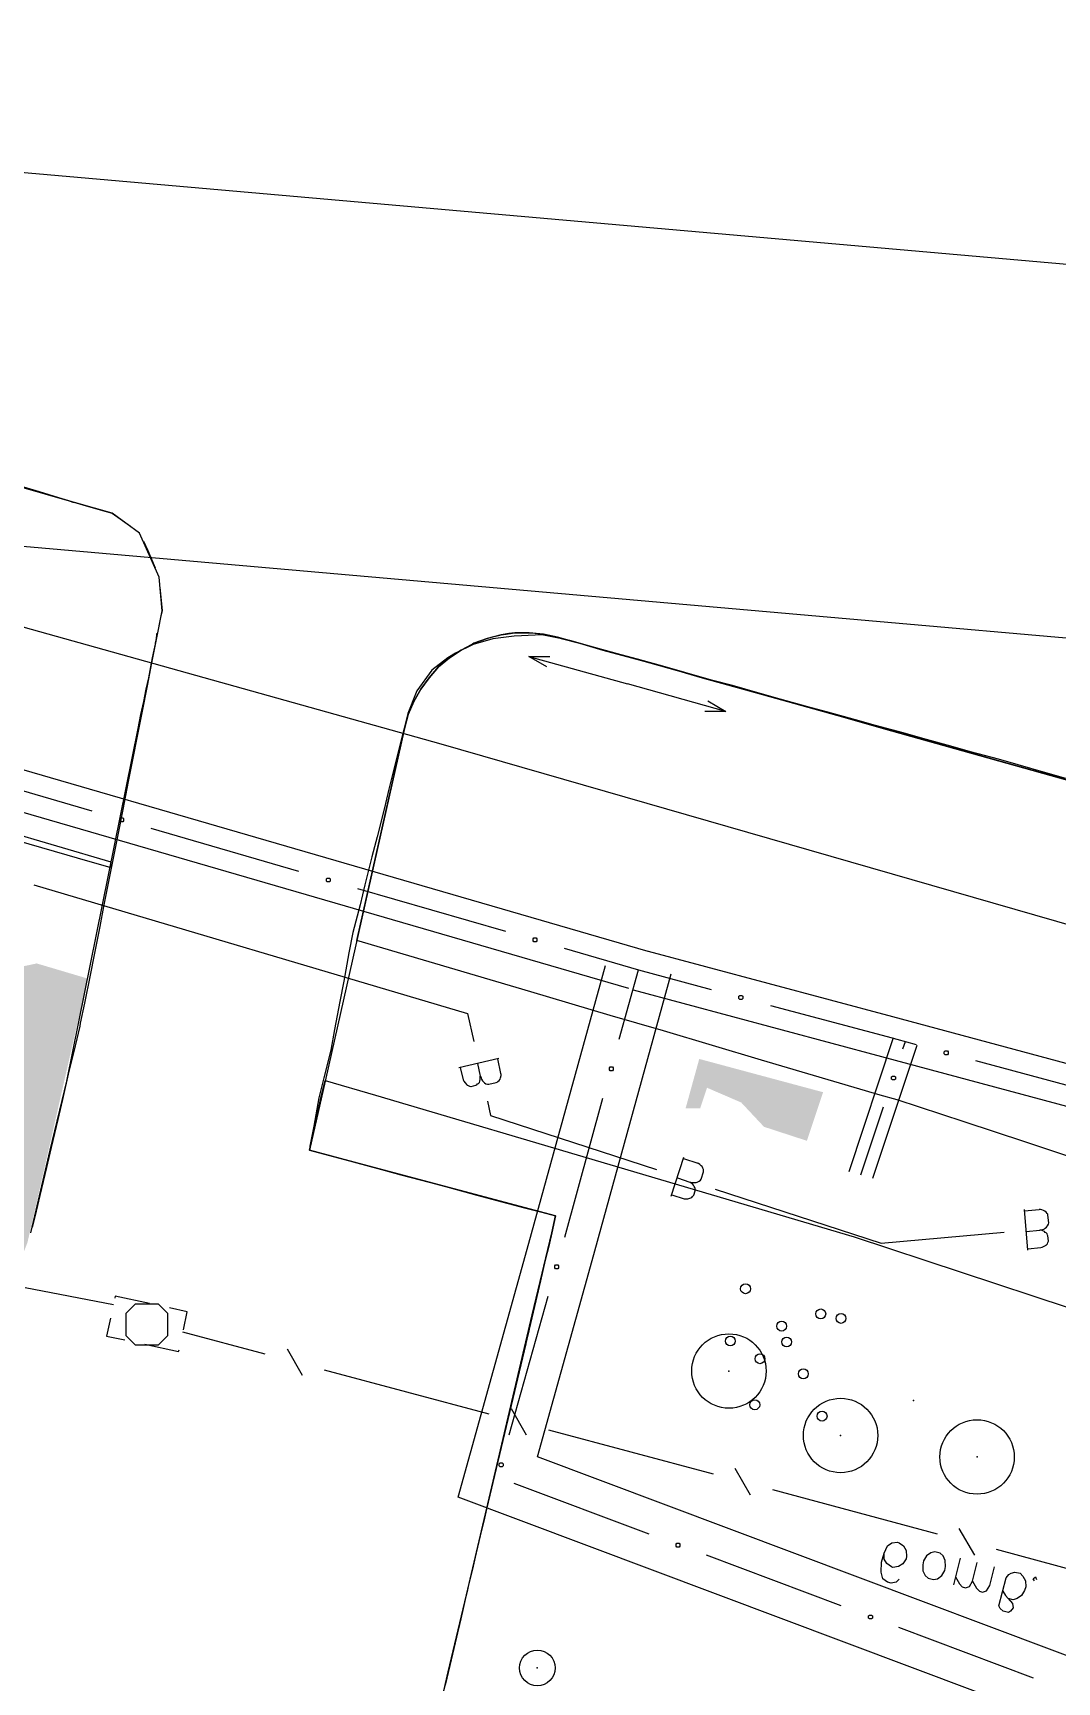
# Model space of a CAD drawing. Header units: metres. Extents: x 120 to 577, y 4 to 268.
# Drawn here: x 222.7 to 264, y 198.5 to 265 of the extents above; entities that cross this region are included whole.
import ezdxf

# ---------------------------------------------------------------- set-up
doc = ezdxf.new("R2010")
doc.units = ezdxf.units.M
for name, color, linetype in [('BOUNDARY', 7, 'Continuous'), ('CURB', 7, 'Continuous'), ('ELECTR_CABLE_COMM', 7, 'Continuous'), ('GRASS', 7, 'Continuous'), ('HEAT', 7, 'Continuous'), ('NEW_BUSH', 3, 'Continuous'), ('NEW_LAWN', 82, 'Continuous'), ('NEW_TREE', 3, 'Continuous'), ('OVERHEAD_POWER_LINE', 7, 'Continuous'), ('ROAD', 7, 'Continuous'), ('SEWER', 7, 'Continuous'), ('WATER_PIPELINE', 7, 'Continuous')]:
    doc.layers.add(name, color=color, linetype=linetype)

# ---------------------------------------------------------------- blocks, each defined once
blk = doc.blocks.new('ЗЛАКИ_ОРНАМЕНТАЛЬНЫЕ')
blk.add_circle((0, 0), 0.2)

msp = doc.modelspace()

# ---------------------------------------------------------------- hatches: boundary and pattern name
at = {"layer": 'NEW_LAWN'}
h = msp.add_hatch(color=82, dxfattribs=at)
h.paths.add_polyline_path([(181.985, 238.748), (180.342, 239.231), (181.29, 239.556), (219.501, 228.459), (219.58, 228.724), (220.395, 228.139), (220.203, 227.447), (221.647, 227.2), (222.846, 227.455), (224.896, 226.847), (222.471, 216.195), (222.469, 216.194), (222.468, 216.192), (222.276, 215.704), (222.224, 215.582), (222.223, 215.581), (222.031, 215.197), (221.927, 214.988), (221.926, 214.987), (221.752, 214.726), (221.717, 214.674), (221.22, 215.394), (220.397, 214.826), (221.077, 213.841), (219.641, 212.649), (219.64, 212.648), (219.641, 212.648), (219.639, 212.647), (219.099, 212.443), (219.412, 213.783), (219.556, 214.396), (219.862, 214.339), (220.045, 215.322), (219.785, 215.371), (220.367, 217.853), (221.048, 218.534), (222.098, 224.366), (221.912, 224.415), (221.996, 224.768), (221.997, 224.768), (222.014, 224.873), (222.031, 225.082), (222.031, 225.083), (222.014, 225.396), (222.014, 225.397), (221.944, 225.693), (221.944, 225.694), (221.805, 225.99), (221.804, 225.991), (221.63, 226.235), (221.629, 226.236), (221.458, 226.389), (221.456, 226.393), (221.455, 226.397), (221.455, 226.409), (221.455, 226.41), (221.454, 226.41), (221.407, 226.442), (221.405, 226.444), (221.403, 226.447), (221.403, 226.45), (221.403, 226.461), (221.403, 226.462), (221.402, 226.463), (221.315, 226.515), (221.159, 226.601), (221.157, 226.603), (221.141, 226.619), (221.14, 226.62), (220.896, 226.724), (220.844, 226.742), (220.477, 226.846), (219.988, 226.986), (219.901, 227.004), (219.9, 227.004), (219.622, 227.091), (219.621, 227.091), (219.621, 227.09), (219.604, 227.004), (219.604, 227.003), (219.604, 226.989), (219.603, 226.984), (219.534, 226.846), (219.482, 226.743), (219.48, 226.741), (219.464, 226.724), (219.377, 226.62), (219.376, 226.619), (219.36, 226.603), (219.359, 226.602), (219.238, 226.515), (219.236, 226.514), (219.29, 227.132), (218.8, 227.231), (218.942, 227.71), (216.165, 228.531), (216.046, 228.127), (215.464, 228.296), (214.977, 229.183), (213.912, 228.747), (213.669, 228.817), (213.791, 229.23), (208.202, 230.889), (207.788, 230.526), (207.528, 230.601), (207.013, 231.54), (205.692, 231.135), (205.826, 231.587), (200.256, 233.246), (200.111, 232.756), (199.883, 232.822), (199.07, 233.91), (198.036, 233.359), (197.727, 233.449), (197.881, 233.962), (192.293, 235.639), (192.125, 235.076), (191.701, 235.199), (191.125, 236.3), (189.979, 235.7), (189.935, 236.355), (184.346, 238.031), (184.155, 237.396), (183.845, 237.486), (183.259, 237.657), (182.469, 237.879), (182.264, 237.937), (181.79, 238.08)])
h.paths.add_polyline_path([(183.753, 237.595), (183.177, 238.678), (182.294, 238.208), (182.469, 237.879)], flags=16)
msp.add_hatch(color=82, dxfattribs=at).paths.add_polyline_path([(253.884, 220.307), (252.155, 220.871), (251.238, 221.85), (249.859, 222.445), (249.584, 221.62), (248.998, 221.62), (249.547, 223.606), (254.537, 222.265)])

# ---------------------------------------------------------------- linework, layer by layer
at = {"layer": 'BOUNDARY'}
msp.add_lwpolyline([(120.753, 253.201), (560.028, 214.601)], dxfattribs=at)
at = {"layer": 'CURB'}
for points in [[(221.822, 246.809), (222.94, 246.477), (223.726, 246.233), (224.844, 245.901), (225.647, 245.674), (225.892, 245.604), (226.625, 245.08)], [(227.149, 244.469), (227.324, 244.102)], [(227.324, 244.102), (227.621, 243.403)], [(227.813, 242.617), (227.9, 241.674), (227.9, 241.674), (227.848, 241.465), (227.691, 240.644), (227.464, 239.508), (227.306, 238.705), (227.079, 237.552), (226.922, 236.749), (226.695, 235.596), (226.538, 234.793), (226.311, 233.658), (226.154, 232.837), (225.927, 231.702), (225.769, 230.898), (225.542, 229.746), (225.385, 228.942), (225.158, 227.807), (225.001, 226.986), (224.774, 225.851), (224.599, 225.048), (224.582, 224.925), (224.582, 224.925), (224.337, 223.912), (224.145, 223.109), (223.883, 221.974), (223.691, 221.17), (223.429, 220.035), (223.237, 219.232), (222.975, 218.096), (222.783, 217.293), (222.661, 216.822)], [(264.315, 234.915), (263.511, 235.142), (262.393, 235.457), (261.607, 235.684), (260.472, 235.981), (259.686, 236.208), (258.551, 236.522), (257.765, 236.749), (256.647, 237.046), (255.844, 237.273), (254.726, 237.587), (253.923, 237.797), (252.805, 238.111), (252.002, 238.338), (250.884, 238.653), (250.098, 238.862), (248.963, 239.177), (248.177, 239.404), (247.059, 239.718), (246.256, 239.928), (245.138, 240.242), (244.335, 240.469), (244.212, 240.504), (244.212, 240.504), (243.199, 240.696), (242.379, 240.661), (242.082, 240.644), (242.082, 240.644), (241.226, 240.539), (240.44, 240.312), (239.724, 239.963), (239.724, 239.963), (239.41, 239.77), (238.763, 239.281), (238.17, 238.443), (238.17, 238.443), (238.117, 238.303), (237.803, 237.535), (237.785, 237.465), (237.785, 237.465), (237.523, 236.417), (237.314, 235.614), (237.034, 234.479), (236.842, 233.675), (236.563, 232.557), (236.353, 231.754), (236.074, 230.619), (235.882, 229.815), (235.585, 228.698), (235.428, 227.877), (235.218, 226.742), (235.061, 225.921), (234.851, 224.786), (234.694, 223.965), (234.415, 222.847), (234.222, 222.044), (234.013, 220.891), (233.856, 220.087), (233.838, 219.93), (233.838, 219.93), (234.816, 219.668), (235.602, 219.459), (236.737, 219.144), (237.523, 218.935), (238.659, 218.638), (239.462, 218.428), (240.58, 218.114), (241.383, 217.904), (242.501, 217.607), (243.304, 217.398), (243.758, 217.276), (243.758, 217.276), (243.601, 216.594), (243.409, 215.791), (243.147, 214.656), (242.955, 213.852), (242.693, 212.717), (242.501, 211.914), (242.239, 210.796), (242.047, 209.993), (241.767, 208.858), (241.593, 208.054), (241.313, 206.919), (241.121, 206.116), (240.859, 204.98), (240.667, 204.177), (240.405, 203.042), (240.213, 202.238), (239.951, 201.103), (239.759, 200.3), (239.497, 199.164), (239.305, 198.361)]]:
    msp.add_lwpolyline(points, dxfattribs=at)
at = {"layer": 'ELECTR_CABLE_COMM'}
for points in [[(225.944, 213.695), (222.381, 214.376)], [(227.394, 213.748), (226.014, 214.045), (226.014, 214.045), (225.996, 213.957)], [(228.11, 212.901), (228.11, 212.442), (227.738, 212.071), (227.28, 212.071), (227.28, 212.071), (226.822, 212.071), (226.451, 212.442), (226.451, 212.901), (226.451, 212.901), (226.451, 213.359), (226.822, 213.73), (227.28, 213.73), (227.28, 213.73), (227.738, 213.73), (228.11, 213.359), (228.11, 212.901)], [(228.756, 212.682), (228.913, 213.416), (228.913, 213.416), (228.197, 213.573)], [(225.822, 213.154), (225.665, 212.438)], [(225.665, 212.438), (226.398, 212.281)], [(227.202, 212.106), (228.564, 211.809), (228.564, 211.809), (228.581, 211.879)], [(232.057, 211.704), (228.738, 212.595)], [(233.559, 210.849), (232.947, 211.914)], [(241.086, 209.294), (234.449, 211.058)], [(242.588, 208.438), (241.977, 209.504)], [(250.116, 206.867), (243.479, 208.648)], [(251.618, 206.028), (250.989, 207.094)], [(259.145, 204.456), (252.508, 206.238)], [(257.608, 202.64), (257.486, 202.518), (257.486, 202.518), (257.276, 202.483), (257.276, 202.483), (257.136, 202.518), (257.136, 202.518), (256.944, 202.657), (256.944, 202.657), (256.874, 202.919), (256.874, 202.919), (256.892, 203.321), (256.892, 203.321), (256.997, 203.688), (256.997, 203.688), (257.136, 203.985), (257.136, 203.985), (257.311, 204.107), (257.311, 204.107), (257.538, 204.125), (257.538, 204.125), (257.608, 204.107), (257.608, 204.107), (257.783, 203.985), (257.783, 203.985), (257.887, 203.793), (257.887, 203.793), (257.905, 203.548), (257.905, 203.548), (257.887, 203.461), (257.887, 203.461), (257.748, 203.251), (257.748, 203.251), (257.573, 203.146), (257.573, 203.146), (257.346, 203.112), (257.346, 203.112), (257.294, 203.129), (257.294, 203.129), (257.102, 203.269), (257.102, 203.269), (256.997, 203.443), (256.997, 203.443), (256.997, 203.688)], [(260.647, 203.601), (260.018, 204.683)], [(258.778, 202.675), (258.988, 202.623), (258.988, 202.623), (259.145, 202.657), (259.145, 202.657), (259.32, 202.78), (259.32, 202.78), (259.442, 202.989), (259.442, 202.989), (259.477, 203.146), (259.477, 203.146), (259.459, 203.391), (259.459, 203.391), (259.372, 203.583), (259.372, 203.583), (259.25, 203.688), (259.25, 203.688), (259.04, 203.74), (259.04, 203.74), (258.883, 203.705), (258.883, 203.705), (258.708, 203.583), (258.708, 203.583), (258.586, 203.374), (258.586, 203.374), (258.551, 203.216), (258.551, 203.216), (258.551, 202.972), (258.551, 202.972), (258.656, 202.78), (258.656, 202.78), (258.778, 202.675)], [(259.809, 202.413), (260.071, 203.478)], [(264.838, 202.937), (261.52, 203.828)], [(259.878, 202.727), (260.036, 202.448), (260.036, 202.448), (260.14, 202.326), (260.14, 202.326), (260.28, 202.291), (260.28, 202.291), (260.437, 202.343), (260.437, 202.343), (260.56, 202.553), (260.56, 202.553), (260.752, 203.304)], [(260.56, 202.553), (260.717, 202.273), (260.717, 202.273), (260.839, 202.151), (260.839, 202.151), (260.961, 202.116), (260.961, 202.116), (261.118, 202.168), (261.118, 202.168), (261.258, 202.378), (261.258, 202.378), (261.45, 203.129)], [(261.782, 202.151), (261.887, 201.976), (261.887, 201.976), (261.992, 201.854), (261.992, 201.854), (262.166, 201.662), (262.166, 201.662), (262.201, 201.487), (262.201, 201.487), (262.096, 201.348), (262.096, 201.348), (262.009, 201.295), (262.009, 201.295), (261.8, 201.348), (261.8, 201.348), (261.677, 201.452), (261.677, 201.452), (261.625, 201.557), (261.625, 201.557), (261.922, 202.692), (261.922, 202.692), (262.027, 202.832), (262.027, 202.832), (262.114, 202.884), (262.114, 202.884), (262.271, 202.919), (262.271, 202.919), (262.481, 202.884), (262.481, 202.884), (262.586, 202.762), (262.586, 202.762), (262.69, 202.57), (262.69, 202.57), (262.708, 202.326), (262.708, 202.326), (262.655, 202.186), (262.655, 202.186), (262.533, 201.976), (262.533, 201.976), (262.358, 201.854), (262.358, 201.854), (262.201, 201.802), (262.201, 201.802), (261.992, 201.854)], [(263.057, 202.57), (263.005, 202.657), (263.005, 202.657), (263.092, 202.727), (263.092, 202.727), (263.144, 202.623)]]:
    msp.add_lwpolyline(points, dxfattribs=at)
at = {"layer": 'GRASS'}
for points in [[(267.668, 218.603), (262.708, 220.245), (260.228, 221.066), (257.521, 221.956), (256.84, 222.148), (252.054, 223.563), (248.107, 224.733), (245.959, 225.362), (242.763, 226.305), (240.527, 226.969), (235.742, 228.383), (237.663, 236.924), (237.82, 237.483), (238.047, 238.007), (238.327, 238.513), (238.659, 238.967), (239.043, 239.404), (239.479, 239.77), (239.951, 240.085), (240.457, 240.364), (240.999, 240.556), (241.173, 240.609), (241.558, 240.696), (241.767, 240.731), (242.117, 240.783), (242.798, 240.783), (243.269, 240.731), (243.392, 240.696), (243.828, 240.609), (243.985, 240.556), (244.719, 240.364), (245.662, 240.085), (246.815, 239.77), (248.159, 239.404), (249.661, 238.967), (251.321, 238.513), (253.102, 238.007), (254.988, 237.483), (256.962, 236.924), (287.438, 228.383)], [(217.057, 234.13), (225.839, 231.544), (225.804, 231.317), (225.001, 231.544), (207.553, 236.609)], [(239.252, 198.134), (239.427, 198.902), (240.161, 202.011), (242.815, 213.294), (243.601, 216.594), (243.758, 217.276), (235.986, 219.354), (233.838, 219.93), (234.327, 222.148), (234.467, 222.742), (236.493, 222.148), (245.941, 219.354), (255.792, 216.437), (268.733, 212.158)]]:
    msp.add_lwpolyline(points, dxfattribs=at)
at = {"layer": 'HEAT'}
for points in [[(205.667, 240.102), (247.478, 227.947)], [(205.213, 238.513), (246.692, 226.462)], [(219.133, 235.334), (225.071, 233.605)], [(226.346, 233.247), (226.346, 233.204), (226.311, 233.169), (226.267, 233.169), (226.267, 233.169), (226.224, 233.169), (226.189, 233.204), (226.189, 233.247), (226.189, 233.247), (226.189, 233.291), (226.224, 233.326), (226.267, 233.326), (226.267, 233.326), (226.311, 233.326), (226.346, 233.291), (226.346, 233.247)], [(227.446, 232.907), (233.402, 231.178)], [(234.677, 230.82), (234.677, 230.776), (234.641, 230.741), (234.598, 230.741), (234.598, 230.741), (234.555, 230.741), (234.519, 230.776), (234.519, 230.82), (234.519, 230.82), (234.519, 230.863), (234.555, 230.898), (234.598, 230.898), (234.598, 230.898), (234.641, 230.898), (234.677, 230.863), (234.677, 230.82)], [(235.777, 230.479), (241.732, 228.75)], [(243.007, 228.41), (243.007, 228.366), (242.972, 228.331), (242.929, 228.331), (242.929, 228.331), (242.885, 228.331), (242.85, 228.366), (242.85, 228.41), (242.85, 228.41), (242.85, 228.453), (242.885, 228.488), (242.929, 228.488), (242.929, 228.488), (242.972, 228.488), (243.007, 228.453), (243.007, 228.41)], [(244.108, 228.069), (247.094, 227.196)], [(247.286, 227.999), (257.329, 225.31), (257.329, 225.31), (295.751, 214.97), (295.751, 214.97), (311.383, 210.761), (311.383, 210.761), (329.965, 205.766)], [(231.078, 11.186), (238.239, 41.037), (242.903, 60.999), (251.565, 98.235), (261.8, 142.176), (273.693, 193.226), (239.829, 205.941), (242.675, 216.175), (245.767, 227.37)], [(256.7, 4.238), (233.611, 10.456), (233.611, 10.456), (240.824, 40.443), (240.824, 40.443), (245.47, 60.405), (245.47, 60.405), (254.132, 97.641), (254.132, 97.641), (264.367, 141.565), (264.367, 141.565), (276.785, 194.886), (276.785, 194.886), (243.025, 207.565), (243.025, 207.565), (245.225, 215.477), (245.225, 215.477), (248.421, 227.039)], [(246.326, 224.401), (247.094, 227.196)], [(247.094, 227.196), (250.028, 226.41)], [(246.885, 226.392), (256.892, 223.703), (256.892, 223.703), (295.332, 213.381), (295.332, 213.381), (310.963, 209.172), (310.963, 209.172), (329.546, 204.177)], [(251.303, 226.087), (251.303, 226.043), (251.268, 226.008), (251.225, 226.008), (251.225, 226.008), (251.181, 226.008), (251.146, 226.043), (251.146, 226.087), (251.146, 226.087), (251.146, 226.13), (251.181, 226.165), (251.225, 226.165), (251.225, 226.165), (251.268, 226.165), (251.303, 226.13), (251.303, 226.087)], [(252.421, 225.764), (257.119, 224.506), (257.119, 224.506), (258.289, 224.192)], [(255.582, 219.075), (257.381, 224.471)], [(256.543, 218.795), (258.324, 224.157)], [(257.748, 224.017), (257.853, 224.314)], [(259.582, 223.851), (259.582, 223.808), (259.546, 223.773), (259.503, 223.773), (259.503, 223.773), (259.46, 223.773), (259.424, 223.808), (259.424, 223.851), (259.424, 223.851), (259.424, 223.895), (259.46, 223.93), (259.503, 223.93), (259.503, 223.93), (259.546, 223.93), (259.582, 223.895), (259.582, 223.851)], [(260.682, 223.546), (266.568, 221.956)], [(246.081, 223.205), (246.081, 223.162), (246.046, 223.126), (246.003, 223.126), (246.003, 223.126), (245.959, 223.126), (245.924, 223.162), (245.924, 223.205), (245.924, 223.205), (245.924, 223.248), (245.959, 223.284), (246.003, 223.284), (246.003, 223.284), (246.046, 223.284), (246.081, 223.248), (246.081, 223.205)], [(257.451, 222.838), (257.451, 222.795), (257.416, 222.76), (257.372, 222.76), (257.372, 222.76), (257.329, 222.76), (257.294, 222.795), (257.294, 222.838), (257.294, 222.838), (257.294, 222.882), (257.329, 222.917), (257.372, 222.917), (257.372, 222.917), (257.416, 222.917), (257.451, 222.882), (257.451, 222.838)], [(244.125, 216.42), (245.662, 222.026)], [(256.054, 218.935), (256.979, 221.677)], [(243.881, 215.223), (243.881, 215.18), (243.845, 215.145), (243.802, 215.145), (243.802, 215.145), (243.759, 215.145), (243.723, 215.18), (243.723, 215.223), (243.723, 215.223), (243.723, 215.267), (243.759, 215.302), (243.802, 215.302), (243.802, 215.302), (243.845, 215.302), (243.881, 215.267), (243.881, 215.223)], [(241.89, 208.456), (243.461, 214.045)], [(241.645, 207.242), (241.645, 207.199), (241.61, 207.163), (241.566, 207.163), (241.566, 207.163), (241.523, 207.163), (241.488, 207.199), (241.488, 207.242), (241.488, 207.242), (241.488, 207.285), (241.523, 207.321), (241.566, 207.321), (241.566, 207.321), (241.61, 207.321), (241.645, 207.285), (241.645, 207.242)], [(247.531, 204.456), (242.082, 206.5)], [(248.771, 204.011), (248.771, 203.968), (248.736, 203.932), (248.692, 203.932), (248.692, 203.932), (248.649, 203.932), (248.614, 203.968), (248.614, 204.011), (248.614, 204.011), (248.614, 204.054), (248.649, 204.09), (248.692, 204.09), (248.692, 204.09), (248.736, 204.09), (248.771, 204.054), (248.771, 204.011)], [(255.268, 201.557), (249.836, 203.601)], [(256.525, 201.112), (256.525, 201.068), (256.49, 201.033), (256.447, 201.033), (256.447, 201.033), (256.403, 201.033), (256.368, 201.068), (256.368, 201.112), (256.368, 201.112), (256.368, 201.155), (256.403, 201.19), (256.447, 201.19), (256.447, 201.19), (256.49, 201.19), (256.525, 201.155), (256.525, 201.112)], [(263.022, 198.641), (257.591, 200.684)]]:
    msp.add_lwpolyline(points, dxfattribs=at)
at = {"layer": 'NEW_BUSH'}
msp.add_circle((243.021, 199.059), 0.72, dxfattribs=at)
msp.add_point((243.021, 199.059), dxfattribs=at)
at = {"layer": 'NEW_TREE'}
for centre in [(250.743, 211.027), (255.243, 208.429), (260.743, 207.563)]:
    msp.add_circle(centre, 1.5, dxfattribs=at)
for p in [(250.743, 211.027), (255.243, 208.429), (260.743, 207.563)]:
    msp.add_point(p, dxfattribs=at)
at = {"layer": 'OVERHEAD_POWER_LINE'}
for points in [[(243.409, 239.404), (242.675, 239.823), (242.675, 239.823), (246.657, 238.723)], [(242.675, 239.823), (243.531, 239.823)], [(249.888, 238.041), (250.622, 237.605), (250.622, 237.605), (246.657, 238.723)], [(250.622, 237.605), (249.766, 237.605)]]:
    msp.add_lwpolyline(points, dxfattribs=at)
at = {"layer": 'ROAD'}
for points in [[(158.311, 264.959), (264.519, 255.626), (287.753, 249.044), (295.123, 246.966), (298.214, 246.093), (298.406, 246.04), (299.978, 245.604), (302.79, 244.8), (309.095, 243.019), (313.863, 241.674), (317.006, 240.783), (317.216, 240.731), (317.653, 240.609), (326.926, 237.989), (351.866, 230.951)], [(222.608, 216.594), (222.765, 217.276), (223.394, 219.93), (224.058, 222.707), (226.94, 236.924), (227.044, 237.483), (227.167, 238.007), (227.254, 238.513), (227.359, 238.967), (227.446, 239.404), (227.516, 239.77), (227.586, 240.085), (227.638, 240.329), (227.638, 240.364), (227.673, 240.556), (227.691, 240.696), (227.691, 240.749), (227.708, 240.749), (227.725, 240.783), (227.9, 241.674), (227.778, 243.019), (226.992, 244.8), (225.892, 245.604), (224.372, 246.04), (224.372, 246.023), (224.32, 246.04), (224.163, 246.093), (221.124, 246.966)], [(294.459, 226.427), (253.172, 237.989), (243.828, 240.609), (243.269, 240.731), (242.693, 240.783), (242.117, 240.783), (241.872, 240.749), (241.558, 240.696), (240.999, 240.556), (240.457, 240.364), (240.405, 240.329), (239.951, 240.085), (239.479, 239.77), (239.043, 239.404), (238.659, 238.967), (238.327, 238.513), (238.047, 238.007), (237.82, 237.483), (237.663, 236.924), (234.467, 222.707), (233.908, 220.227), (233.838, 219.93), (243.758, 217.276), (243.601, 216.594), (243.479, 216.053), (243.339, 215.494), (243.217, 214.97), (243.095, 214.464), (242.99, 214.01), (242.885, 213.591), (242.798, 213.224), (242.728, 212.909), (242.675, 212.647), (242.623, 212.42), (242.571, 212.263), (242.553, 212.158), (242.553, 212.123), (240.772, 204.614), (240.335, 202.78), (240.3, 202.623), (240.248, 202.413), (240.195, 202.134), (240.108, 201.819), (240.038, 201.452), (239.933, 201.033), (239.829, 200.579), (239.706, 200.108), (239.584, 199.584), (239.462, 199.06), (239.34, 198.518), (239.2, 197.959)]]:
    msp.add_lwpolyline(points, dxfattribs=at)
at = {"layer": 'SEWER'}
for points in [[(203.746, 246.215), (239.13, 236.312)], [(239.13, 236.312), (269.676, 227.51)]]:
    msp.add_lwpolyline(points, dxfattribs=at)
at = {"layer": 'TREE'}
msp.add_point((258.182, 209.837), dxfattribs=at)
at = {"layer": 'WATER_PIPELINE'}
for points in [[(222.73, 230.619), (240.213, 225.432), (240.213, 225.432), (240.457, 224.314)], [(239.864, 223.266), (241.47, 223.633)], [(240.615, 223.423), (240.719, 222.917)], [(241.418, 223.615), (241.54, 223.022)], [(239.916, 223.266), (240.038, 222.76), (240.038, 222.76), (240.056, 222.707), (240.056, 222.707), (240.108, 222.637), (240.108, 222.637), (240.178, 222.567), (240.178, 222.567), (240.195, 222.55), (240.195, 222.55), (240.23, 222.533), (240.23, 222.533), (240.283, 222.515), (240.283, 222.515), (240.335, 222.498), (240.335, 222.498), (240.353, 222.498), (240.353, 222.498), (240.545, 222.55), (240.545, 222.55), (240.58, 222.567), (240.58, 222.567), (240.615, 222.602), (240.615, 222.602), (240.65, 222.62), (240.65, 222.62), (240.684, 222.655), (240.684, 222.655), (240.702, 222.707), (240.702, 222.707), (240.719, 222.777), (240.719, 222.777), (240.719, 222.829), (240.719, 222.829), (240.719, 222.917), (240.719, 222.917), (240.754, 222.847), (240.754, 222.847), (240.772, 222.795), (240.772, 222.795), (240.807, 222.725), (240.807, 222.725), (240.842, 222.69), (240.842, 222.69), (240.894, 222.637), (240.894, 222.637), (240.946, 222.602), (240.946, 222.602), (241.016, 222.585), (241.016, 222.585), (241.069, 222.585), (241.069, 222.585), (241.366, 222.655), (241.366, 222.655), (241.401, 222.672), (241.401, 222.672), (241.435, 222.69), (241.435, 222.69), (241.488, 222.742), (241.488, 222.742), (241.523, 222.795), (241.523, 222.795), (241.54, 222.847), (241.54, 222.847), (241.558, 222.934), (241.558, 222.934), (241.558, 222.987), (241.558, 222.987), (241.54, 223.022)], [(241.016, 221.904), (241.139, 221.327), (241.139, 221.327), (247.828, 219.144)], [(248.421, 218.079), (248.928, 219.651)], [(248.439, 218.131), (248.945, 217.974), (248.945, 217.974), (248.998, 217.974), (248.998, 217.974), (249.085, 217.974), (249.085, 217.974), (249.172, 217.992), (249.172, 217.992), (249.207, 218.009), (249.207, 218.009), (249.242, 218.027), (249.242, 218.027), (249.277, 218.062), (249.277, 218.062), (249.312, 218.096), (249.312, 218.096), (249.33, 218.114), (249.33, 218.114), (249.382, 218.289), (249.382, 218.289), (249.382, 218.341), (249.382, 218.341), (249.382, 218.393), (249.382, 218.393), (249.365, 218.428), (249.365, 218.428), (249.347, 218.463), (249.347, 218.463), (249.312, 218.516), (249.312, 218.516), (249.277, 218.568), (249.277, 218.568), (249.225, 218.603), (249.225, 218.603), (249.172, 218.638), (249.172, 218.638), (249.225, 218.62), (249.225, 218.62), (249.277, 218.62), (249.277, 218.62), (249.365, 218.62), (249.365, 218.62), (249.417, 218.62), (249.417, 218.62), (249.469, 218.638), (249.469, 218.638), (249.539, 218.673), (249.539, 218.673), (249.592, 218.725), (249.592, 218.725), (249.627, 218.76), (249.627, 218.76), (249.714, 219.057), (249.714, 219.057), (249.714, 219.092), (249.714, 219.092), (249.714, 219.144), (249.714, 219.144), (249.696, 219.197), (249.696, 219.197), (249.661, 219.267), (249.661, 219.267), (249.627, 219.302), (249.627, 219.302), (249.574, 219.354), (249.574, 219.354), (249.522, 219.389), (249.522, 219.389), (249.487, 219.406)], [(248.91, 219.598), (249.487, 219.406)], [(248.666, 218.813), (249.172, 218.638)], [(250.185, 218.358), (256.874, 216.175), (256.874, 216.175), (261.835, 216.629)], [(262.795, 215.896), (262.655, 217.538)], [(262.655, 217.485), (263.249, 217.538)], [(262.795, 215.948), (263.319, 216.001), (263.319, 216.001), (263.371, 216.018), (263.371, 216.018), (263.441, 216.053), (263.441, 216.053), (263.529, 216.105), (263.529, 216.105), (263.546, 216.123), (263.546, 216.123), (263.581, 216.158), (263.581, 216.158), (263.598, 216.21), (263.598, 216.21), (263.616, 216.263), (263.616, 216.263), (263.616, 216.28), (263.616, 216.28), (263.598, 216.472), (263.598, 216.472), (263.581, 216.507), (263.581, 216.507), (263.564, 216.56), (263.564, 216.56), (263.529, 216.594), (263.529, 216.594), (263.494, 216.612), (263.494, 216.612), (263.459, 216.647), (263.459, 216.647), (263.389, 216.682), (263.389, 216.682), (263.337, 216.699), (263.337, 216.699), (263.267, 216.699), (263.267, 216.699), (263.319, 216.717), (263.319, 216.717), (263.371, 216.717), (263.371, 216.717), (263.459, 216.752), (263.459, 216.752), (263.494, 216.787), (263.494, 216.787), (263.546, 216.822), (263.546, 216.822), (263.581, 216.874), (263.581, 216.874), (263.616, 216.944), (263.616, 216.944), (263.633, 216.996), (263.633, 216.996), (263.598, 217.311), (263.598, 217.311), (263.598, 217.345), (263.598, 217.345), (263.564, 217.38), (263.564, 217.38), (263.529, 217.433), (263.529, 217.433), (263.476, 217.468), (263.476, 217.468), (263.424, 217.503), (263.424, 217.503), (263.354, 217.52), (263.354, 217.52), (263.302, 217.538), (263.302, 217.538), (263.249, 217.538)], [(262.725, 216.647), (263.267, 216.699)]]:
    msp.add_lwpolyline(points, dxfattribs=at)

# ---------------------------------------------------------------- block references
at = {"layer": 'BUSH'}
for p in [(251.412, 214.343), (254.443, 213.329), (252.867, 212.838), (255.261, 213.149), (250.801, 212.237), (253.071, 212.197), (251.994, 211.522), (253.741, 210.914), (251.786, 209.667), (254.496, 209.21)]:
    msp.add_blockref('ЗЛАКИ_ОРНАМЕНТАЛЬНЫЕ', p, dxfattribs=at)

doc.saveas('drawing.dxf')
